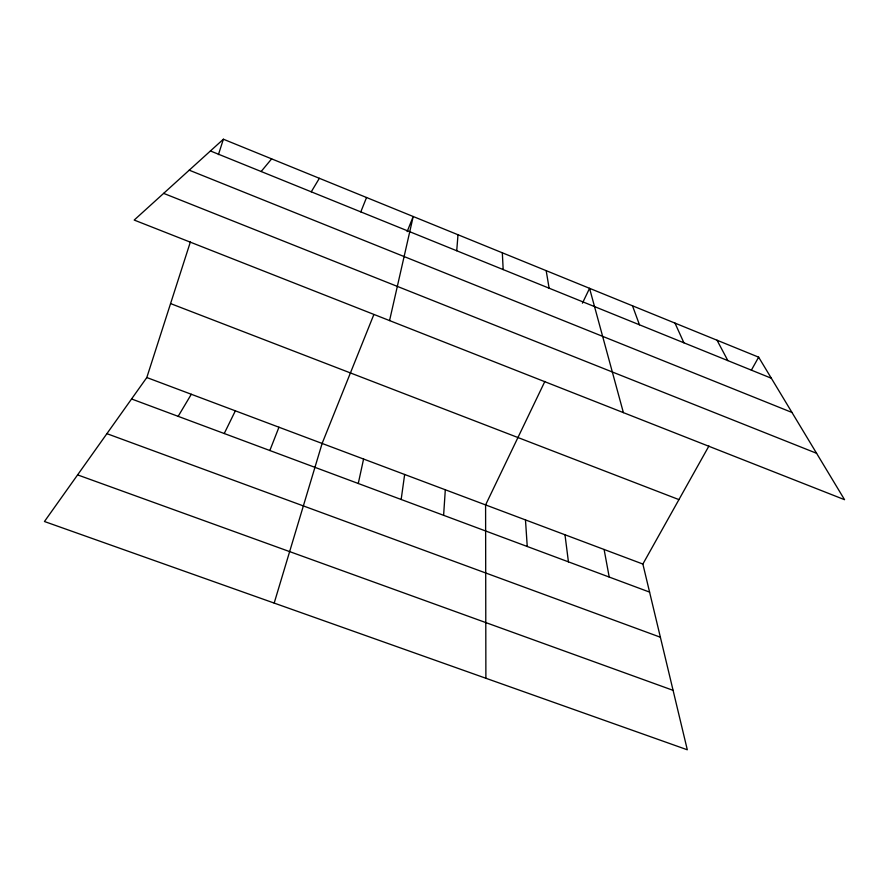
<?xml version="1.0" encoding="UTF-8"?>
<svg xmlns="http://www.w3.org/2000/svg" width="889" height="889" viewBox="0 0 889 889"><rect width="100%" height="100%" fill="white"/><g stroke="black" fill="none" stroke-linecap="round" stroke-linejoin="round"><path stroke-width="1.33" d="M443.611 515.309L445.311 489.772M456.724 250.754L458.002 234.752M401.161 499.485L404.651 474.482M358.267 483.494L363.579 459.046M389.56 320.585L413.207 216.516L407.14 231.618M274.179 603.086L322.118 443.455L373.747 314.817M708.933 446L642.869 564.048L687.308 749.783L44.45 521.51L146.807 377.536L190.379 241.941M218.427 154.63L223.383 139.217L758.639 357.167L844.55 499.685L134.195 220.061L223.383 139.217M269.834 450.523L278.957 427.22M360.801 211.882L366.546 197.514M544.879 381.414L485.594 504.919L485.883 678.263M582.428 303.182L589.563 288.325L623.389 412.629M224.239 433.521L235.352 410.829M751.372 370.157L758.639 357.167M178.156 416.341L191.313 394.272M311.261 191.813L319.362 178.3M261.144 171.51L271.645 158.864M77.599 474.882L673.084 690.342M106.902 433.665L660.383 637.224M131.572 398.972L649.581 592.107M146.807 377.536L642.869 564.048M170.566 303.582L678.929 499.607M163.643 193.369L816.58 453.29M189.224 170.177L791.977 412.463M210.437 150.963L771.341 378.236M717.034 340.22L727.858 360.623M674.984 323.107L683.908 342.81M632.501 305.805L639.469 324.807M604.109 549.48L609.209 577.05M546.179 270.656L549.113 288.192M564.982 534.767L568.427 561.848M525.477 519.909L527.244 546.491M502.329 252.798L503.174 269.578"/></g></svg>
